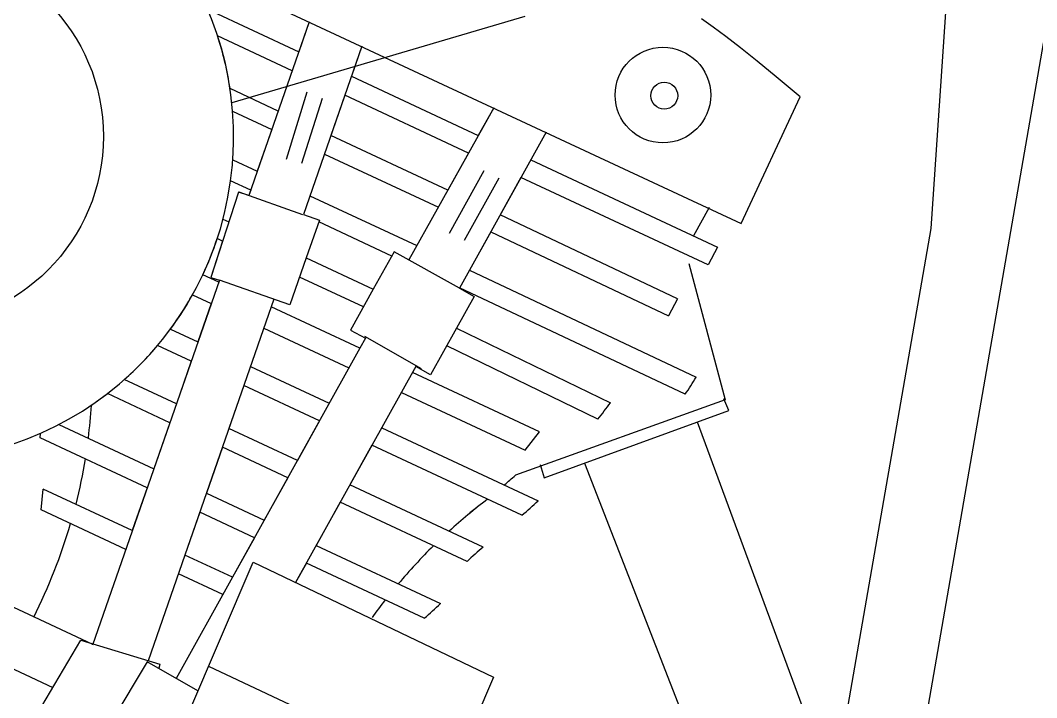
# Model space of a CAD drawing. Header units: millimetres. Extents: x -3204.52 to -3202.33, y 1775.89 to 1776.94.
# Drawn here: x -3203.3672 to -3203.1071, y 1776.2522 to 1776.4254 of the extents above; entities that cross this region are included whole.
import ezdxf

# ---------------------------------------------------------------- set-up
doc = ezdxf.new("R2010")
doc.units = ezdxf.units.MM
doc.header["$LTSCALE"] = 10
doc.layers.add('Veículos', color=2, linetype='Continuous')

msp = doc.modelspace()

# ---------------------------------------------------------------- linework, layer by layer
at = {"layer": 'Veículos'}
for p, q in [((-3203.134138253177, 1776.37213219542), (-3203.120199359375, 1776.578996355616)), ((-3203.080966565226, 1776.560286296189), (-3203.160359348055, 1776.103882007862)), ((-3203.325545311887, 1776.440057611609), (-3203.182708170024, 1776.373451558489)), ((-3203.238118231586, 1776.426337708292), (-3203.313067720213, 1776.404244665892)), ((-3203.189928394548, 1776.423642223191), (-3203.192863854442, 1776.425724807543)), ((-3203.186644941084, 1776.421208301), (-3203.189928394548, 1776.423642223191)), ((-3203.182921011662, 1776.418335784369), (-3203.186644941084, 1776.421208301)), ((-3203.279797939193, 1776.418725261381), (-3203.294779439558, 1776.375685238263)), ((-3203.279797941021, 1776.41872525613), (-3203.282464266656, 1776.411065227814)), ((-3203.178664123897, 1776.414937416697), (-3203.182921011662, 1776.418335784369)), ((-3203.173781795402, 1776.410925941384), (-3203.178664123897, 1776.414937416697)), ((-3203.167642306191, 1776.405760407741), (-3203.173781795402, 1776.410925941384)), ((-3203.299071440748, 1776.389864755582), (-3203.293803409695, 1776.407106513174)), ((-3203.289972114384, 1776.405382337415), (-3203.295240145437, 1776.388715305075)), ((-3203.284160698055, 1776.406191587335), (-3203.287748986354, 1776.395882872749)), ((-3203.182708170024, 1776.373451558489), (-3203.167642306191, 1776.405760407741)), ((-3203.246070524084, 1776.402997909426), (-3203.267746021656, 1776.36408299928)), ((-3203.246070526782, 1776.402997904581), (-3203.250007193173, 1776.395930245887)), ((-3203.252511870163, 1776.391433496518), (-3203.257809757921, 1776.381921981252)), ((-3203.248594082427, 1776.386851938918), (-3203.257497271979, 1776.370867677414)), ((-3203.244746582763, 1776.385037298849), (-3203.253635363236, 1776.369078906556)), ((-3203.19118001179, 1776.362833981269), (-3203.239087953136, 1776.385173821206)), ((-3203.294948152336, 1776.375664636014), (-3203.311231157407, 1776.381411888545)), ((-3203.294779439558, 1776.375685238263), (-3203.290678416325, 1776.374257741793)), ((-3203.199029238882, 1776.354163211459), (-3203.244385840894, 1776.37566230594)), ((-3203.290678416325, 1776.374257741793), (-3203.294041342278, 1776.364596465736)), ((-3203.178001456384, 1776.119976352914), (-3203.134138253177, 1776.37213219542)), ((-3203.294041342278, 1776.364596465736), (-3203.298215775228, 1776.352603829067)), ((-3203.267746021656, 1776.36408299928), (-3203.268165969129, 1776.364316908864)), ((-3203.316269133538, 1776.358887896187), (-3203.348732049753, 1776.265625897703)), ((-3203.298215775228, 1776.352603829067), (-3203.316269133538, 1776.358887896187)), ((-3203.197052623415, 1776.329745298789), (-3203.254784080956, 1776.356993918912)), ((-3203.264570796738, 1776.336236382461), (-3203.27905340734, 1776.344476061344)), ((-3203.255570947931, 1776.346657426239), (-3203.216191140836, 1776.327568481103)), ((-3203.308300346852, 1776.336841320877), (-3203.288152582166, 1776.327446263909)), ((-3203.234348456147, 1776.320135224034), (-3203.266867923451, 1776.335299300677)), ((-3203.327266661444, 1776.327293339983), (-3203.34059431961, 1776.333508129051)), ((-3203.186876813292, 1776.328284636182), (-3203.240513122468, 1776.309036636137)), ((-3203.185916065462, 1776.325602880362), (-3203.187162478665, 1776.328592908232)), ((-3203.233123965497, 1776.308410220107), (-3203.185916065462, 1776.325602880362)), ((-3203.357310177309, 1776.322034984776), (-3203.333036893646, 1776.310716166716)), ((-3203.29628475527, 1776.31284623987), (-3203.313808312088, 1776.321017608612)), ((-3203.274728665138, 1776.321186588597), (-3203.234674098237, 1776.302508837307)), ((-3203.194013620973, 1776.322653829023), (-3203.159151715216, 1776.228337621988)), ((-3203.362157936466, 1776.318630832566), (-3203.362071320644, 1776.319752330308)), ((-3203.334733325044, 1776.305842526238), (-3203.362157936466, 1776.318630832566)), ((-3203.238025495358, 1776.31545994727), (-3203.234348456147, 1776.320135224034)), ((-3203.234214577049, 1776.311774001461), (-3203.233123965497, 1776.308410220107)), ((-3203.22283918329, 1776.312155838238), (-3203.186504634992, 1776.218870080357)), ((-3203.361875397125, 1776.300172820256), (-3203.361318707415, 1776.305512074428)), ((-3203.338544858882, 1776.294892454451), (-3203.361318707415, 1776.305512074428)), ((-3203.248762714132, 1776.290686348156), (-3203.282860838242, 1776.306586564557)), ((-3203.325084873157, 1776.288621424168), (-3203.334492009351, 1776.261595869355)), ((-3203.312933906582, 1776.2829553354), (-3203.325084873157, 1776.288621424168)), ((-3203.324360544384, 1776.247798404621), (-3203.307612843664, 1776.28682029684)), ((-3203.307612843664, 1776.28682029684), (-3203.246157491493, 1776.25738074231)), ((-3203.263827656933, 1776.272495310271), (-3203.294010198535, 1776.286569660562)), ((-3203.34868551897, 1776.265759574967), (-3203.386307978442, 1776.283303215937)), ((-3203.395013700662, 1776.271610549277), (-3203.358887976264, 1776.254764847334)), ((-3203.364982203217, 1776.244505417878), (-3203.351710210426, 1776.266848378653)), ((-3203.351710210426, 1776.266848378653), (-3203.33151654371, 1776.260688186789)), ((-3203.334730334522, 1776.261308181872), (-3203.349312072746, 1776.237198316035)), ((-3203.321745118099, 1776.253892308751), (-3203.334730334522, 1776.261308181872)), ((-3203.331494160139, 1776.260681845974), (-3203.331783569406, 1776.259663774344)), ((-3203.319048851277, 1776.260174570124), (-3203.257350896564, 1776.231300275891)), ((-3203.246157491493, 1776.25738074231), (-3203.262682991926, 1776.218876573438))]:
    msp.add_line(p, q, dxfattribs=at)
msp.add_lwpolyline([(-3203.312824587465, 1776.389723351011, 61.02804210590618), (-3203.313387070823, 1776.384320941877, 0.01638590991112929)], format="xyb", close=True, dxfattribs=at)
for points in [[(-3203.319315963585, 1776.428249456307), (-3203.295922616013, 1776.417340959184)], [(-3203.293256288549, 1776.425000992752), (-3203.308735526522, 1776.380531030198)], [(-3203.293256290377, 1776.425000987501), (-3203.295922616013, 1776.417340959184)], [(-3203.297619047411, 1776.412467318706), (-3203.316725027434, 1776.421376583507)], [(-3203.282464266656, 1776.411065227814), (-3203.250007193173, 1776.395930245887)], [(-3203.30120733571, 1776.40215860412), (-3203.313534309688, 1776.407906766488)], [(-3203.252511870163, 1776.391433496518), (-3203.284160698055, 1776.406191587335)], [(-3203.312873224674, 1776.402128150765), (-3203.302845563483, 1776.397452175558)], [(-3203.302845563483, 1776.397452175558), (-3203.306553689069, 1776.386799183065)], [(-3203.232646609755, 1776.396738229268), (-3203.254839636246, 1776.35689417822)], [(-3203.257809757921, 1776.381921981252), (-3203.287748986354, 1776.395882872749)], [(-3203.289387214127, 1776.391176444187), (-3203.260228500826, 1776.377579512873)], [(-3203.312824587465, 1776.389723351011), (-3203.306553689069, 1776.386799183065)], [(-3203.236583276145, 1776.389670570574), (-3203.188806483776, 1776.367391886411)], [(-3203.308250120467, 1776.381925542587), (-3203.313387070823, 1776.384320941877)], [(-3203.239087953136, 1776.385173821206), (-3203.244385840894, 1776.37566230594)], [(-3203.308250120467, 1776.381925542587), (-3203.308731774635, 1776.380541808913), (-3203.311361986746, 1776.381457341035), (-3203.31844181074, 1776.359644168185)], [(-3203.308250120467, 1776.381925542587), (-3203.308735526522, 1776.380531030198)], [(-3203.293095339713, 1776.380523451694), (-3203.265703320993, 1776.367750343593)], [(-3203.190917522021, 1776.377505673146), (-3203.194921750362, 1776.370243482052)], [(-3203.315339424127, 1776.374527924406), (-3203.313838243318, 1776.373827912298)], [(-3203.272153702793, 1776.365093506594), (-3203.290835945575, 1776.373805179474)], [(-3203.246804583799, 1776.37131983756), (-3203.252279403966, 1776.361490668281)], [(-3203.246804583799, 1776.37131983756), (-3203.201321332459, 1776.349761685528)], [(-3203.315435129448, 1776.368907853099), (-3203.31844181074, 1776.359644168185), (-3203.316269133538, 1776.358887896187), (-3203.316434572953, 1776.358412608929)], [(-3203.315435129448, 1776.368907853099), (-3203.316815582369, 1776.369551568868)], [(-3203.254839636246, 1776.35689417822), (-3203.2715396079, 1776.366196016351), (-3203.276886274577, 1776.35659692629)], [(-3203.188806483776, 1776.367391886411), (-3203.19118001179, 1776.362833981269)], [(-3203.294041342278, 1776.364596465736), (-3203.276886274577, 1776.35659692629)], [(-3203.196113704692, 1776.36321034428), (-3203.186876813292, 1776.328284636182)], [(-3203.316434572953, 1776.358412608929), (-3203.320503890581, 1776.360310162903)], [(-3203.252279403966, 1776.361490668281), (-3203.194276902948, 1776.334115658508)], [(-3203.279390951568, 1776.352100176922), (-3203.295737773677, 1776.359722825257)], [(-3203.323153140254, 1776.355155620006), (-3203.318348185708, 1776.352915032904)], [(-3203.276886274577, 1776.35659692629), (-3203.282696600833, 1776.346165409164), (-3203.278903014589, 1776.344052392093), (-3203.280291840479, 1776.34155897599)], [(-3203.254784080956, 1776.356993918912), (-3203.254839636246, 1776.35689417822), (-3203.251046050003, 1776.35478116115), (-3203.255570947931, 1776.346657426239)], [(-3203.302976223596, 1776.352136877558), (-3203.325084873157, 1776.288621424168)], [(-3203.318348185708, 1776.352915032904), (-3203.321758696208, 1776.343117052248)], [(-3203.302159313159, 1776.353976507581), (-3203.302316798461, 1776.354031325537), (-3203.302976223596, 1776.352136877558)], [(-3203.280291840479, 1776.34155897599), (-3203.302976223596, 1776.352136877558)], [(-3203.199029238882, 1776.354163211459), (-3203.201321332459, 1776.349761685528)], [(-3203.328797787512, 1776.346399434429), (-3203.321758696208, 1776.343117052248)], [(-3203.304889836352, 1776.346639301533), (-3203.283117172432, 1776.336486541609)], [(-3203.255570947931, 1776.346657426239), (-3203.262203042935, 1776.334750553963), (-3203.265996629179, 1776.336863571033), (-3203.266867923451, 1776.335299300677)], [(-3203.323455127606, 1776.33824341177), (-3203.332061710429, 1776.342256727251)], [(-3203.219394940018, 1776.323397737765), (-3203.258075624922, 1776.34216067687)], [(-3203.280291840479, 1776.34155897599), (-3203.312933906582, 1776.2829553354)], [(-3203.323455127606, 1776.33824341177), (-3203.327266661444, 1776.327293339983)], [(-3203.308300346852, 1776.336841320877), (-3203.288152582166, 1776.327446263909)], [(-3203.26591879614, 1776.337003307881), (-3203.296765045543, 1776.281623770695)], [(-3203.30999677825, 1776.331967680399), (-3203.313808312088, 1776.321017608612)], [(-3203.290657259156, 1776.32294951454), (-3203.30999677825, 1776.331967680399)], [(-3203.290657259156, 1776.32294951454), (-3203.30999677825, 1776.331967680399)], [(-3203.328943370494, 1776.322476359407), (-3203.344927794833, 1776.329930018888)], [(-3203.269693255404, 1776.330226866296), (-3203.238025495358, 1776.31545994727)], [(-3203.328943370494, 1776.322476359407), (-3203.333036893646, 1776.310716166716)], [(-3203.290657259156, 1776.32294951454), (-3203.29628475527, 1776.31284623987)], [(-3203.315485021138, 1776.316200628036), (-3203.319576907921, 1776.304445136433)], [(-3203.298760313421, 1776.308401768748), (-3203.315485021138, 1776.316200628036)], [(-3203.277233342129, 1776.316689839228), (-3203.282860838242, 1776.306586564557)], [(-3203.23884701996, 1776.298790003232), (-3203.277233342129, 1776.316689839228)], [(-3203.298760313421, 1776.308401768748), (-3203.304801733478, 1776.297555359439)], [(-3203.334733325044, 1776.305842526238), (-3203.338544858882, 1776.294892454451)], [(-3203.319576907921, 1776.304445136433), (-3203.304801733478, 1776.297555359439)], [(-3203.340221567931, 1776.290075473875), (-3203.361875397125, 1776.300172820256)], [(-3203.285336396394, 1776.302142093435), (-3203.291505521544, 1776.291066409931)], [(-3203.252897039665, 1776.287015372967), (-3203.285336396394, 1776.302142093435)], [(-3203.321273339319, 1776.299571495954), (-3203.325084873157, 1776.288621424168)], [(-3203.307306410468, 1776.29305861007), (-3203.321273339319, 1776.299571495954)], [(-3203.307306410468, 1776.29305861007), (-3203.312933906582, 1776.2829553354)], [(-3203.291505521544, 1776.291066409931), (-3203.25965473521, 1776.276214144345)], [(-3203.294010198535, 1776.286569660562), (-3203.296765045543, 1776.281623770695)], [(-3203.312933906582, 1776.2829553354), (-3203.327341661604, 1776.257088501652)], [(-3203.315409464733, 1776.278510864278), (-3203.326761582206, 1776.283804443592)]]:
    msp.add_lwpolyline(points, dxfattribs=at)
for points in [[(-3203.320503890581, 1776.360310162903, 0.03003656356925208), (-3203.316815582369, 1776.369551568868, 10.6867306295189)], [(-3203.328797787512, 1776.346399434429, 0.0314510499593306), (-3203.323153140254, 1776.355155620006, 0.1123820417640452)], [(-3203.328797787512, 1776.346399434429, 0.03145104995933064), (-3203.323153140254, 1776.355155620006, 0.1301859032548886)], [(-3203.34059431961, 1776.333508129051, 0.03690705358622857), (-3203.332061710429, 1776.342256727251, 0.1301859032548886)], [(-3203.34059431961, 1776.333508129051, 0.03690705358622866), (-3203.332061710429, 1776.342256727251, 0.1123820417640452)], [(-3203.349109577542, 1776.326911699906, 0.01555790746413923), (-3203.344927794833, 1776.329930018888, 0.1123820417640452)], [(-3203.349109577542, 1776.326911699906, 0.01555790746414032), (-3203.344927794833, 1776.329930018888, 0.1301859032548886)], [(-3203.349109577542, 1776.326911699906, -0.01500005252564353), (-3203.3498802887, 1776.318570370819, -0.1282111271658677)], [(-3203.350636190617, 1776.313258154241, -0.02123511170664939), (-3203.353026768165, 1776.301645479655, -0.1282111271658677)], [(-3203.248762714132, 1776.290686348156, 0.01067309643896842), (-3203.252897039665, 1776.287015372967, 0.1282111271658677)], [(-3203.273819453524, 1776.27715456154, 0.01012695320956967), (-3203.277199505882, 1776.272629481339, 0.1282111271658677)]]:
    msp.add_lwpolyline(points, format="xyb", dxfattribs=at)
for centre, radius in [((-3203.394160307427, 1776.395678616834), 0.04822887449206328), ((-3203.202764736161, 1776.40625414597), 0.01222810111699005), ((-3203.202418923369, 1776.406091556169), 0.003439153439153558)]:
    msp.add_circle(centre, radius, dxfattribs=at)
for centre, radius, start, end in [((-3203.395508311312, 1776.395601656757), 0.08289241622574957, 8.536924128598626, 18.11614935471358), ((-3203.347831755855, 1776.428575391906), 0.1802823731951181, 326.7566545923162, 328.4021228493507), ((-3203.36074789918, 1776.435295347307), 0.1802823731951181, 321.6342131318546, 323.3057131029023), ((-3203.360059486813, 1776.443982554402), 0.1802823731951181, 310.3368971373679, 311.5372038251804), ((-3203.163812110408, 1776.191458592697), 0.1394468164406094, 126.9544534808892, 132.2038347339237), ((-3203.360059486813, 1776.443982554402), 0.1802823731951181, 306.7556059011775, 307.8212697029022), ((-3203.356691570171, 1776.435224588548), 0.1802823731951181, 310.8186150684879, 312.5951066127953), ((-3203.488485317665, 1776.33558328616), 0.1396452410322497, 333.276571758376, 343.8212328681633), ((-3203.163812110408, 1776.191458592697), 0.1394468164406066, 134.4475135587207, 139.9071288407467), ((-3203.381672207145, 1776.408929895587), 0.1802823731951181, 310.8186150684879, 312.5951066127953)]:
    msp.add_arc(centre, radius, start, end, dxfattribs=at)

doc.saveas('drawing.dxf')
